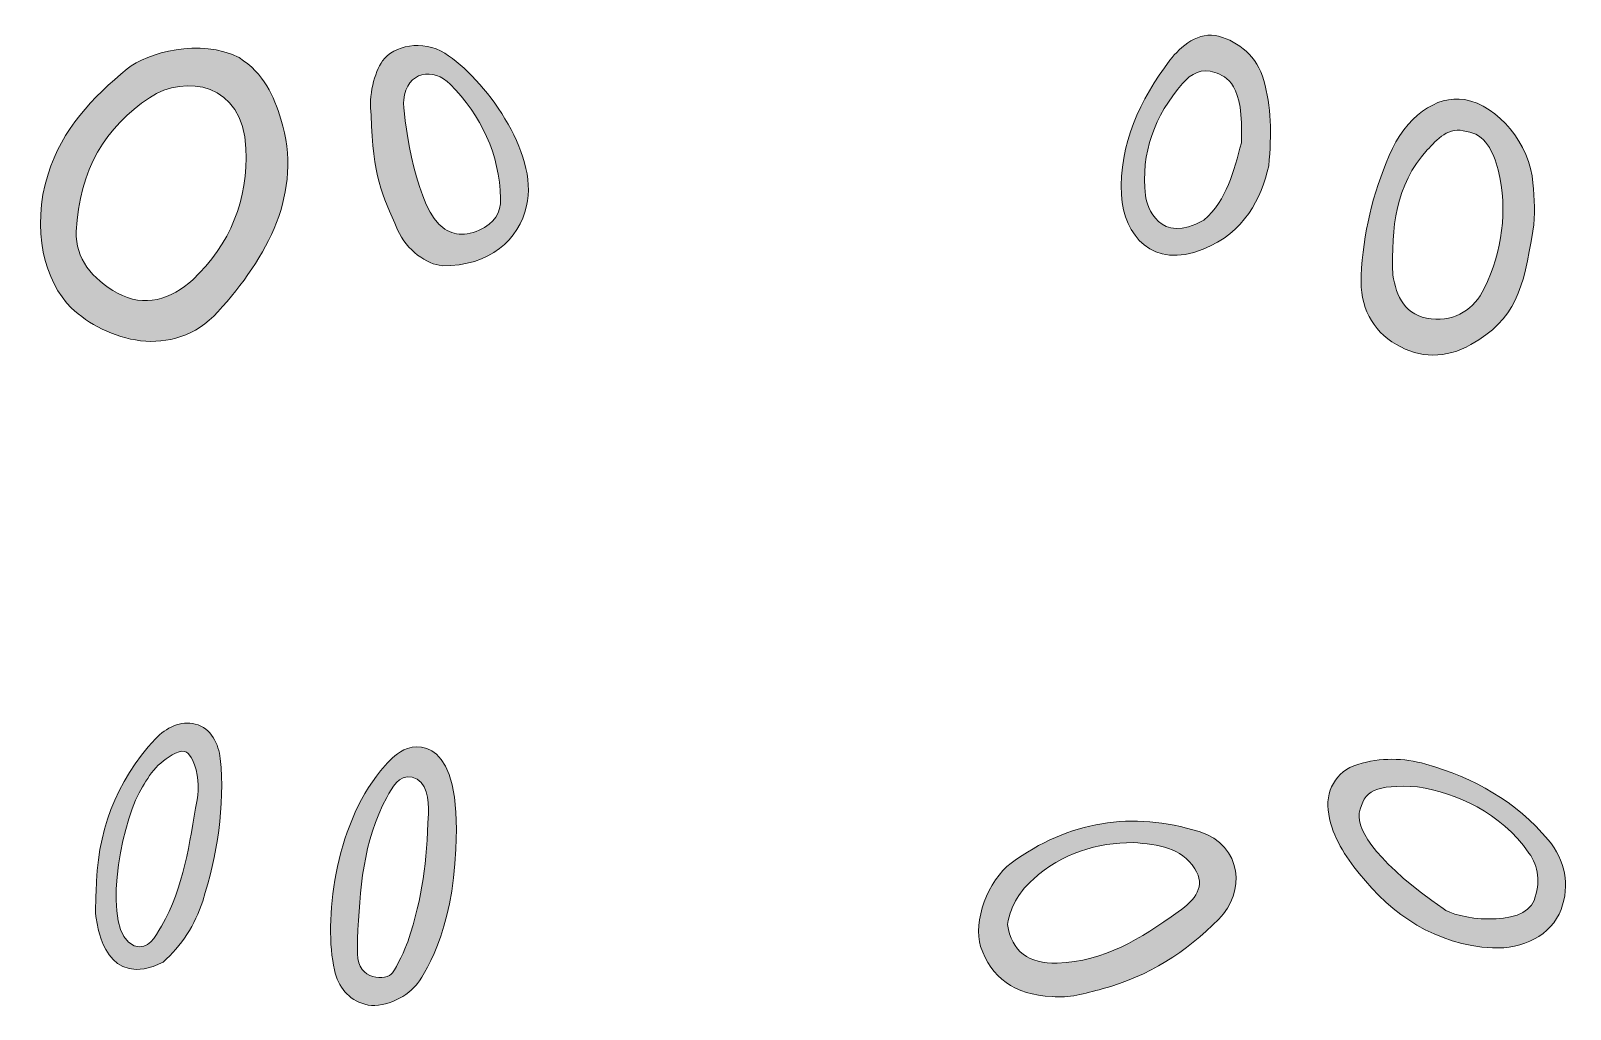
# Model space of a CAD drawing. Header units: millimetres. Extents: x 101 to 195.6, y -135.1 to -74.9.
import ezdxf

# ---------------------------------------------------------------- set-up
doc = ezdxf.new("R2010")
doc.units = ezdxf.units.MM
doc.header["$MEASUREMENT"] = 0
doc.layers.add('Capa 1', color=7, linetype='Continuous', lineweight=0)

msp = doc.modelspace()

# ---------------------------------------------------------------- hatches: boundary and pattern name
at = {"layer": 'Capa 1', "true_color": 0x1d1d1b, "transparency": 33554687}
h = msp.add_hatch(color=250, dxfattribs=at)
h.dxf.hatch_style = 2
edge = h.paths.add_edge_path()
edge.add_spline(control_points=[(103.747, -87.235), (103.712, -88.894), (104.696, -90.148), (106.289, -91.021), (107.936, -91.925), (109.599, -91.429), (110.916, -90.195), (113.233, -88.027), (114.324, -85.236), (114.186, -82.119), (114.008, -78.108), (110.48, -77.523), (108.26, -79.001), (105.575, -80.789), (103.931, -83.389), (103.747, -87.235)], knot_values=[0, 0, 0, 0, 1, 1, 1, 2, 2, 2, 3, 3, 3, 4, 4, 4, 5, 5, 5, 5], degree=3, periodic=0)
edge = h.paths.add_edge_path()
edge.add_spline(control_points=[(113.761, -76.535), (115.32, -77.515), (115.9, -78.899), (116.341, -80.322), (117.739, -84.837), (115.497, -88.812), (112.467, -92.166), (109.712, -95.218), (105.544, -93.944), (103.445, -91.923), (101.823, -90.362), (100.953, -87.077), (102.014, -83.698), (102.878, -80.944), (104.737, -78.975), (106.883, -77.229), (108.116, -76.227), (111.387, -75.308), (113.761, -76.535)], knot_values=[0, 0, 0, 0, 1, 1, 1, 2, 2, 2, 3, 3, 3, 4, 4, 4, 5, 5, 5, 6, 6, 6, 6], degree=3, periodic=0)
h = msp.add_hatch(color=250, dxfattribs=at)
h.dxf.hatch_style = 2
edge = h.paths.add_edge_path()
edge.add_spline(control_points=[(126.045, -86.771), (126.683, -87.423), (127.52, -87.598), (128.53, -87.152), (129.506, -86.722), (129.877, -86.072), (129.855, -85.206), (129.784, -82.474), (128.663, -80.094), (126.756, -78.174), (125.73, -77.141), (124.087, -77.334), (123.895, -79.136), (123.816, -79.882), (124.539, -85.235), (126.045, -86.771)], knot_values=[0, 0, 0, 0, 1, 1, 1, 2, 2, 2, 3, 3, 3, 4, 4, 4, 5, 5, 5, 5], degree=3, periodic=0)
edge = h.paths.add_edge_path()
edge.add_spline(control_points=[(126.253, -89.333), (125.325, -89.255), (124.085, -88.406), (123.516, -87.122), (122.548, -84.938), (122.015, -83.85), (121.885, -80.074), (121.731, -78.895), (122.075, -77.455), (122.592, -76.736), (123.269, -75.793), (125.056, -75.399), (126.426, -76.27), (128.82, -77.792), (132.212, -82.344), (131.454, -85.654), (130.979, -87.729), (129.206, -89.372), (126.253, -89.333)], knot_values=[0, 0, 0, 0, 1, 1, 1, 2, 2, 2, 3, 3, 3, 4, 4, 4, 5, 5, 5, 6, 6, 6, 6], degree=3, periodic=0)
h = msp.add_hatch(color=250, dxfattribs=at)
h.dxf.hatch_style = 2
edge = h.paths.add_edge_path()
edge.add_spline(control_points=[(175.418, -81.779), (175.585, -78.078), (174.515, -77.726), (173.788, -77.445), (173.011, -77.145), (172.308, -77.523), (171.792, -78.128), (170.096, -80.117), (169.217, -82.379), (169.517, -85.019), (169.592, -85.679), (170.383, -88.098), (173.108, -86.526), (174.554, -85.264), (174.936, -83.554), (175.418, -81.779)], knot_values=[0, 0, 0, 0, 1, 1, 1, 2, 2, 2, 3, 3, 3, 4, 4, 4, 5, 5, 5, 5], degree=3, periodic=0)
edge = h.paths.add_edge_path()
edge.add_spline(control_points=[(177.101, -83.189), (176.63, -85.217), (175.633, -87.282), (173.064, -88.319), (169.963, -89.572), (168.181, -87.483), (168.046, -84.974), (167.879, -81.88), (169.183, -79.117), (171.024, -76.695), (171.677, -75.835), (172.817, -74.883), (174.021, -75.22), (175.25, -75.565), (176.394, -76.436), (176.801, -77.942), (177.235, -79.548), (177.297, -81.193), (177.101, -83.189)], knot_values=[0, 0, 0, 0, 1, 1, 1, 2, 2, 2, 3, 3, 3, 4, 4, 4, 5, 5, 5, 6, 6, 6, 6], degree=3, periodic=0)
h = msp.add_hatch(color=250, dxfattribs=at)
h.dxf.hatch_style = 2
edge = h.paths.add_edge_path()
edge.add_spline(control_points=[(189.268, -81.087), (188.192, -80.696), (187.409, -81.603), (186.854, -82.213), (184.858, -84.407), (184.662, -86.954), (184.734, -89.907), (184.937, -91.199), (185.495, -92.444), (187.1, -92.602), (188.61, -92.751), (189.755, -92.008), (190.359, -90.732), (191.452, -88.423), (191.835, -85.979), (191.208, -83.441), (190.936, -82.337), (190.398, -81.198), (189.268, -81.087)], knot_values=[0, 0, 0, 0, 1, 1, 1, 2, 2, 2, 3, 3, 3, 4, 4, 4, 5, 5, 5, 6, 6, 6, 6], degree=3, periodic=0)
edge = h.paths.add_edge_path()
edge.add_spline(control_points=[(193.343, -87.201), (192.781, -90.785), (192.288, -92.623), (189.531, -94.189), (187.997, -95.061), (186.384, -95.028), (184.96, -94.187), (183.431, -93.286), (182.708, -91.867), (182.789, -89.958), (182.899, -87.358), (183.509, -84.915), (184.51, -82.555), (185.516, -80.183), (187.429, -78.82), (189.139, -79.117), (191.226, -79.481), (193.176, -81.857), (193.353, -84.243), (193.426, -85.221), (193.523, -86.197), (193.343, -87.201)], knot_values=[0, 0, 0, 0, 1, 1, 1, 2, 2, 2, 3, 3, 3, 4, 4, 4, 5, 5, 5, 6, 6, 6, 7, 7, 7, 7], degree=3, periodic=0)
h = msp.add_hatch(color=250, dxfattribs=at)
h.dxf.hatch_style = 2
edge = h.paths.add_edge_path()
edge.add_spline(control_points=[(107.308, -131.177), (108.232, -131.446), (108.59, -130.644), (108.985, -129.967), (110.383, -127.565), (110.707, -124.851), (111.182, -122.2), (111.316, -121.452), (111.281, -120.526), (110.892, -119.742), (110.671, -119.295), (110.484, -119.038), (109.855, -119.33), (108.741, -119.846), (108.141, -120.79), (107.618, -121.767), (106.466, -123.919), (105.262, -130.281), (107.308, -131.177)], knot_values=[0, 0, 0, 0, 1, 1, 1, 2, 2, 2, 3, 3, 3, 4, 4, 4, 5, 5, 5, 6, 6, 6, 6], degree=3, periodic=0)
edge = h.paths.add_edge_path()
edge.add_spline(control_points=[(104.967, -127.86), (105.01, -124.265), (106.153, -121.081), (108.625, -118.436), (109.265, -117.751), (110.181, -117.313), (111.071, -117.529), (112.056, -117.768), (112.518, -118.784), (112.608, -119.653), (112.907, -122.55), (112.418, -125.641), (111.527, -128.42), (111.062, -129.87), (110.222, -131.184), (109.095, -132.172), (105.622, -133.929), (105.083, -130.082), (104.99, -129.572), (104.888, -129.019), (104.967, -128.432), (104.967, -127.86)], knot_values=[0, 0, 0, 0, 1, 1, 1, 2, 2, 2, 3, 3, 3, 4, 4, 4, 5, 5, 5, 6, 6, 6, 7, 7, 7, 7], degree=3, periodic=0)
h = msp.add_hatch(color=250, dxfattribs=at)
h.dxf.hatch_style = 2
edge = h.paths.add_edge_path()
edge.add_spline(control_points=[(121.052, -130.752), (121.052, -131.209), (121.049, -131.21), (121.049, -131.667), (121.049, -133.322), (122.835, -133.361), (123.212, -132.827), (123.473, -132.455), (123.992, -131.373), (124.141, -130.922), (125.094, -128.04), (125.291, -126.096), (125.408, -123.06), (125.44, -122.21), (125.351, -121.02), (124.409, -120.808), (123.572, -120.621), (123.178, -121.451), (122.856, -122.04), (121.375, -124.749), (121.194, -127.739), (121.052, -130.752)], knot_values=[0, 0, 0, 0, 1, 1, 1, 2, 2, 2, 3, 3, 3, 4, 4, 4, 5, 5, 5, 6, 6, 6, 7, 7, 7, 7], degree=3, periodic=0)
edge = h.paths.add_edge_path()
edge.add_spline(control_points=[(122.47, -120.416), (122.842, -119.965), (123.21, -119.541), (123.692, -119.234), (124.667, -118.612), (127.509, -118.287), (127.089, -125.218), (126.97, -130.222), (125.017, -133.189), (124.657, -133.599), (123.963, -134.389), (122.557, -135.073), (121.497, -134.769), (120.502, -134.483), (119.853, -133.717), (119.637, -132.656), (118.953, -129.696), (119.637, -123.841), (122.47, -120.416)], knot_values=[0, 0, 0, 0, 1, 1, 1, 2, 2, 2, 3, 3, 3, 4, 4, 4, 5, 5, 5, 6, 6, 6, 6], degree=3, periodic=0)
h = msp.add_hatch(color=250, dxfattribs=at)
h.dxf.hatch_style = 2
edge = h.paths.add_edge_path()
edge.add_spline(control_points=[(186.258, -121.392), (183.655, -121.241), (182.944, -121.621), (182.672, -123.02), (182.468, -124.072), (183.984, -126.265), (187.839, -128.869), (188.483, -129.531), (192.788, -130.116), (193.422, -128.376), (193.829, -127.259), (193.702, -126.314), (193.109, -125.465), (191.329, -122.913), (188.687, -121.822), (186.258, -121.392)], knot_values=[0, 0, 0, 0, 1, 1, 1, 2, 2, 2, 3, 3, 3, 4, 4, 4, 5, 5, 5, 5], degree=3, periodic=0)
edge = h.paths.add_edge_path()
edge.add_spline(control_points=[(190.864, -131.3), (187.367, -131.118), (184.697, -129.263), (182.654, -126.716), (181.817, -125.673), (181.046, -124.524), (180.791, -123.079), (180.541, -121.667), (181.2, -120.444), (182.585, -120.015), (183.969, -119.586), (185.394, -119.604), (186.766, -119.996), (189.71, -120.838), (192.321, -122.283), (194.305, -124.673), (195.338, -125.918), (195.646, -127.437), (195.084, -128.935), (194.486, -130.531), (192.731, -131.396), (190.864, -131.3)], knot_values=[0, 0, 0, 0, 1, 1, 1, 2, 2, 2, 3, 3, 3, 4, 4, 4, 5, 5, 5, 6, 6, 6, 7, 7, 7, 7], degree=3, periodic=0)
h = msp.add_hatch(color=250, dxfattribs=at)
h.dxf.hatch_style = 2
edge = h.paths.add_edge_path()
edge.add_spline(control_points=[(168.755, -124.819), (166.579, -124.829), (164.372, -125.454), (162.601, -127.09), (161.828, -127.804), (161.283, -128.526), (161.027, -129.859), (161.294, -131.529), (162.337, -132.289), (164.088, -132.231), (167.038, -132.134), (169.163, -130.754), (171.535, -129.08), (172.601, -128.328), (173.243, -127.49), (172.553, -126.433), (171.696, -125.122), (170.354, -124.944), (168.755, -124.819)], knot_values=[0, 0, 0, 0, 1, 1, 1, 2, 2, 2, 3, 3, 3, 4, 4, 4, 5, 5, 5, 6, 6, 6, 6], degree=3, periodic=0)
edge = h.paths.add_edge_path()
edge.add_spline(control_points=[(163.77, -134.294), (161.459, -134.181), (160, -133.137), (159.38, -131.218), (158.889, -129.7), (159.831, -127.138), (161.262, -126.084), (164.789, -123.486), (168.724, -122.868), (172.818, -124.151), (175.533, -125.001), (175.653, -127.911), (174.034, -129.524), (171.989, -131.561), (169.75, -133.05), (166.861, -133.821), (165.806, -134.102), (164.779, -134.419), (163.77, -134.294)], knot_values=[0, 0, 0, 0, 1, 1, 1, 2, 2, 2, 3, 3, 3, 4, 4, 4, 5, 5, 5, 6, 6, 6, 6], degree=3, periodic=0)

# ---------------------------------------------------------------- linework, layer by layer
at = {"layer": 'Capa 1'}
for points, knots in [([(113.761, -76.535), (115.32, -77.515), (115.9, -78.899), (116.341, -80.322), (117.739, -84.837), (115.497, -88.812), (112.467, -92.166), (109.712, -95.218), (105.544, -93.944), (103.445, -91.923), (101.823, -90.362), (100.953, -87.077), (102.014, -83.698), (102.878, -80.944), (104.737, -78.975), (106.883, -77.229), (108.116, -76.227), (111.387, -75.308), (113.761, -76.535)], [0, 0, 0, 0, 1, 1, 1, 2, 2, 2, 3, 3, 3, 4, 4, 4, 5, 5, 5, 6, 6, 6, 6]), ([(126.253, -89.333), (125.325, -89.255), (124.085, -88.406), (123.516, -87.122), (122.548, -84.938), (122.015, -83.85), (121.885, -80.074), (121.731, -78.895), (122.075, -77.455), (122.592, -76.736), (123.269, -75.793), (125.056, -75.399), (126.426, -76.27), (128.82, -77.792), (132.212, -82.344), (131.454, -85.654), (130.979, -87.729), (129.206, -89.372), (126.253, -89.333)], [0, 0, 0, 0, 1, 1, 1, 2, 2, 2, 3, 3, 3, 4, 4, 4, 5, 5, 5, 6, 6, 6, 6]), ([(177.101, -83.189), (176.63, -85.217), (175.633, -87.282), (173.064, -88.319), (169.963, -89.572), (168.181, -87.483), (168.046, -84.974), (167.879, -81.88), (169.183, -79.117), (171.024, -76.695), (171.677, -75.835), (172.817, -74.883), (174.021, -75.22), (175.25, -75.565), (176.394, -76.436), (176.801, -77.942), (177.235, -79.548), (177.297, -81.193), (177.101, -83.189)], [0, 0, 0, 0, 1, 1, 1, 2, 2, 2, 3, 3, 3, 4, 4, 4, 5, 5, 5, 6, 6, 6, 6]), ([(103.747, -87.235), (103.712, -88.894), (104.696, -90.148), (106.289, -91.021), (107.936, -91.925), (109.599, -91.429), (110.916, -90.195), (113.233, -88.027), (114.324, -85.236), (114.186, -82.119), (114.008, -78.108), (110.48, -77.523), (108.26, -79.001), (105.575, -80.789), (103.931, -83.389), (103.747, -87.235)], [0, 0, 0, 0, 1, 1, 1, 2, 2, 2, 3, 3, 3, 4, 4, 4, 5, 5, 5, 5]), ([(126.045, -86.771), (126.683, -87.423), (127.52, -87.598), (128.53, -87.152), (129.506, -86.722), (129.877, -86.072), (129.855, -85.206), (129.784, -82.474), (128.663, -80.094), (126.756, -78.174), (125.73, -77.141), (124.087, -77.334), (123.895, -79.136), (123.816, -79.882), (124.539, -85.235), (126.045, -86.771)], [0, 0, 0, 0, 1, 1, 1, 2, 2, 2, 3, 3, 3, 4, 4, 4, 5, 5, 5, 5]), ([(175.418, -81.779), (175.585, -78.078), (174.515, -77.726), (173.788, -77.445), (173.011, -77.145), (172.308, -77.523), (171.792, -78.128), (170.096, -80.117), (169.217, -82.379), (169.517, -85.019), (169.592, -85.679), (170.383, -88.098), (173.108, -86.526), (174.554, -85.264), (174.936, -83.554), (175.418, -81.779)], [0, 0, 0, 0, 1, 1, 1, 2, 2, 2, 3, 3, 3, 4, 4, 4, 5, 5, 5, 5]), ([(193.343, -87.201), (192.781, -90.785), (192.288, -92.623), (189.531, -94.189), (187.997, -95.061), (186.384, -95.028), (184.96, -94.187), (183.431, -93.286), (182.708, -91.867), (182.789, -89.958), (182.899, -87.358), (183.509, -84.915), (184.51, -82.555), (185.516, -80.183), (187.429, -78.82), (189.139, -79.117), (191.226, -79.481), (193.176, -81.857), (193.353, -84.243), (193.426, -85.221), (193.523, -86.197), (193.343, -87.201)], [0, 0, 0, 0, 1, 1, 1, 2, 2, 2, 3, 3, 3, 4, 4, 4, 5, 5, 5, 6, 6, 6, 7, 7, 7, 7]), ([(189.268, -81.087), (188.192, -80.696), (187.409, -81.603), (186.854, -82.213), (184.858, -84.407), (184.662, -86.954), (184.734, -89.907), (184.937, -91.199), (185.495, -92.444), (187.1, -92.602), (188.61, -92.751), (189.755, -92.008), (190.359, -90.732), (191.452, -88.423), (191.835, -85.979), (191.208, -83.441), (190.936, -82.337), (190.398, -81.198), (189.268, -81.087)], [0, 0, 0, 0, 1, 1, 1, 2, 2, 2, 3, 3, 3, 4, 4, 4, 5, 5, 5, 6, 6, 6, 6]), ([(104.967, -127.86), (105.01, -124.265), (106.153, -121.081), (108.625, -118.436), (109.265, -117.751), (110.181, -117.313), (111.071, -117.529), (112.056, -117.768), (112.518, -118.784), (112.608, -119.653), (112.907, -122.55), (112.418, -125.641), (111.527, -128.42), (111.062, -129.87), (110.222, -131.184), (109.095, -132.172), (105.622, -133.929), (105.083, -130.082), (104.99, -129.572), (104.888, -129.019), (104.967, -128.432), (104.967, -127.86)], [0, 0, 0, 0, 1, 1, 1, 2, 2, 2, 3, 3, 3, 4, 4, 4, 5, 5, 5, 6, 6, 6, 7, 7, 7, 7]), ([(122.47, -120.416), (122.842, -119.965), (123.21, -119.541), (123.692, -119.234), (124.667, -118.612), (127.509, -118.287), (127.089, -125.218), (126.97, -130.222), (125.017, -133.189), (124.657, -133.599), (123.963, -134.389), (122.557, -135.073), (121.497, -134.769), (120.502, -134.483), (119.853, -133.717), (119.637, -132.656), (118.953, -129.696), (119.637, -123.841), (122.47, -120.416)], [0, 0, 0, 0, 1, 1, 1, 2, 2, 2, 3, 3, 3, 4, 4, 4, 5, 5, 5, 6, 6, 6, 6]), ([(107.308, -131.177), (108.232, -131.446), (108.59, -130.644), (108.985, -129.967), (110.383, -127.565), (110.707, -124.851), (111.182, -122.2), (111.316, -121.452), (111.281, -120.526), (110.892, -119.742), (110.671, -119.295), (110.484, -119.038), (109.855, -119.33), (108.741, -119.846), (108.141, -120.79), (107.618, -121.767), (106.466, -123.919), (105.262, -130.281), (107.308, -131.177)], [0, 0, 0, 0, 1, 1, 1, 2, 2, 2, 3, 3, 3, 4, 4, 4, 5, 5, 5, 6, 6, 6, 6]), ([(190.864, -131.3), (187.367, -131.118), (184.697, -129.263), (182.654, -126.716), (181.817, -125.673), (181.046, -124.524), (180.791, -123.079), (180.541, -121.667), (181.2, -120.444), (182.585, -120.015), (183.969, -119.586), (185.394, -119.604), (186.766, -119.996), (189.71, -120.838), (192.321, -122.283), (194.305, -124.673), (195.338, -125.918), (195.646, -127.437), (195.084, -128.935), (194.486, -130.531), (192.731, -131.396), (190.864, -131.3)], [0, 0, 0, 0, 1, 1, 1, 2, 2, 2, 3, 3, 3, 4, 4, 4, 5, 5, 5, 6, 6, 6, 7, 7, 7, 7]), ([(121.052, -130.752), (121.052, -131.209), (121.049, -131.21), (121.049, -131.667), (121.049, -133.322), (122.835, -133.361), (123.212, -132.827), (123.473, -132.455), (123.992, -131.373), (124.141, -130.922), (125.094, -128.04), (125.291, -126.096), (125.408, -123.06), (125.44, -122.21), (125.351, -121.02), (124.409, -120.808), (123.572, -120.621), (123.178, -121.451), (122.856, -122.04), (121.375, -124.749), (121.194, -127.739), (121.052, -130.752)], [0, 0, 0, 0, 1, 1, 1, 2, 2, 2, 3, 3, 3, 4, 4, 4, 5, 5, 5, 6, 6, 6, 7, 7, 7, 7]), ([(186.258, -121.392), (183.655, -121.241), (182.944, -121.621), (182.672, -123.02), (182.468, -124.072), (183.984, -126.265), (187.839, -128.869), (188.483, -129.531), (192.788, -130.116), (193.422, -128.376), (193.829, -127.259), (193.702, -126.314), (193.109, -125.465), (191.329, -122.913), (188.687, -121.822), (186.258, -121.392)], [0, 0, 0, 0, 1, 1, 1, 2, 2, 2, 3, 3, 3, 4, 4, 4, 5, 5, 5, 5]), ([(163.77, -134.294), (161.459, -134.181), (160, -133.137), (159.38, -131.218), (158.889, -129.7), (159.831, -127.138), (161.262, -126.084), (164.789, -123.486), (168.724, -122.868), (172.818, -124.151), (175.533, -125.001), (175.653, -127.911), (174.034, -129.524), (171.989, -131.561), (169.75, -133.05), (166.861, -133.821), (165.806, -134.102), (164.779, -134.419), (163.77, -134.294)], [0, 0, 0, 0, 1, 1, 1, 2, 2, 2, 3, 3, 3, 4, 4, 4, 5, 5, 5, 6, 6, 6, 6]), ([(168.755, -124.819), (166.579, -124.829), (164.372, -125.454), (162.601, -127.09), (161.828, -127.804), (161.283, -128.526), (161.027, -129.859), (161.294, -131.529), (162.337, -132.289), (164.088, -132.231), (167.038, -132.134), (169.163, -130.754), (171.535, -129.08), (172.601, -128.328), (173.243, -127.49), (172.553, -126.433), (171.696, -125.122), (170.354, -124.944), (168.755, -124.819)], [0, 0, 0, 0, 1, 1, 1, 2, 2, 2, 3, 3, 3, 4, 4, 4, 5, 5, 5, 6, 6, 6, 6])]:
    msp.add_open_spline(points, degree=3, knots=knots, dxfattribs=at)

doc.saveas('drawing.dxf')
